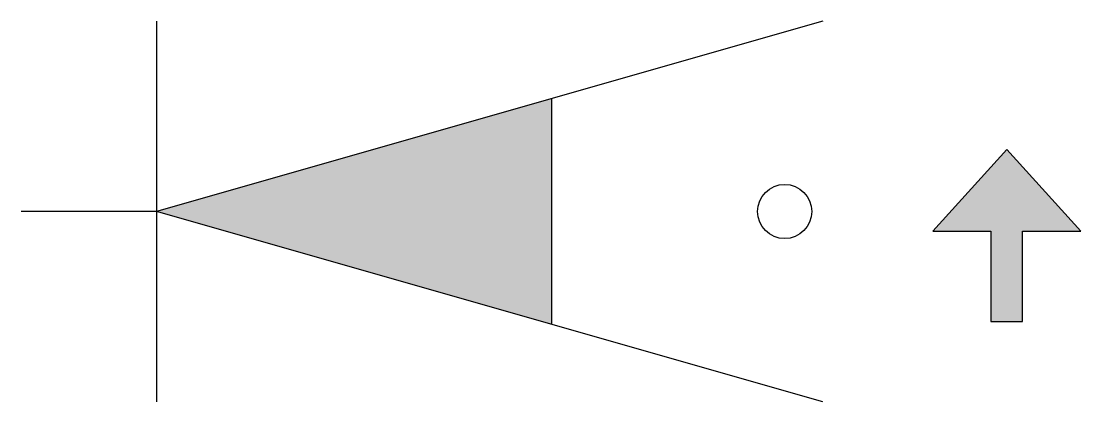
# Model space of a CAD drawing. Extents: x 0 to 11.7, y -2.1 to 2.1.
import ezdxf

# ---------------------------------------------------------------- set-up
doc = ezdxf.new("R2010")
doc.units = 0
doc.layers.get('0').update_dxf_attribs({"lineweight": 25})

msp = doc.modelspace()

# ---------------------------------------------------------------- hatches: boundary and pattern name
h = msp.add_hatch(color=256)
h.dxf.hatch_style = 1
h.paths.add_polyline_path([(10.74, -1.218), (11.09, -1.218), (11.09, -0.218), (11.735, -0.218), (10.915, 0.687), (10.095, -0.218), (10.74, -0.218)])

# ---------------------------------------------------------------- linework, layer by layer
for p, q in [((8.878, 2.11), (1.499, 0)), ((1.499, 2.11), (1.499, -2.11)), ((5.878, -1.252), (5.878, 1.252)), ((1.499, 0), (0, 0)), ((8.878, -2.11), (1.499, 0))]:
    msp.add_line(p, q)
msp.add_lwpolyline([(10.74, -1.218), (11.09, -1.218), (11.09, -0.218), (11.735, -0.218), (10.915, 0.687), (10.095, -0.218), (10.74, -0.218)], close=True)
msp.add_circle((8.455, 0), 0.3)
msp.add_solid([(1.499, 0), (5.878, 1.252), (5.878, -1.252)])

doc.saveas('drawing.dxf')
